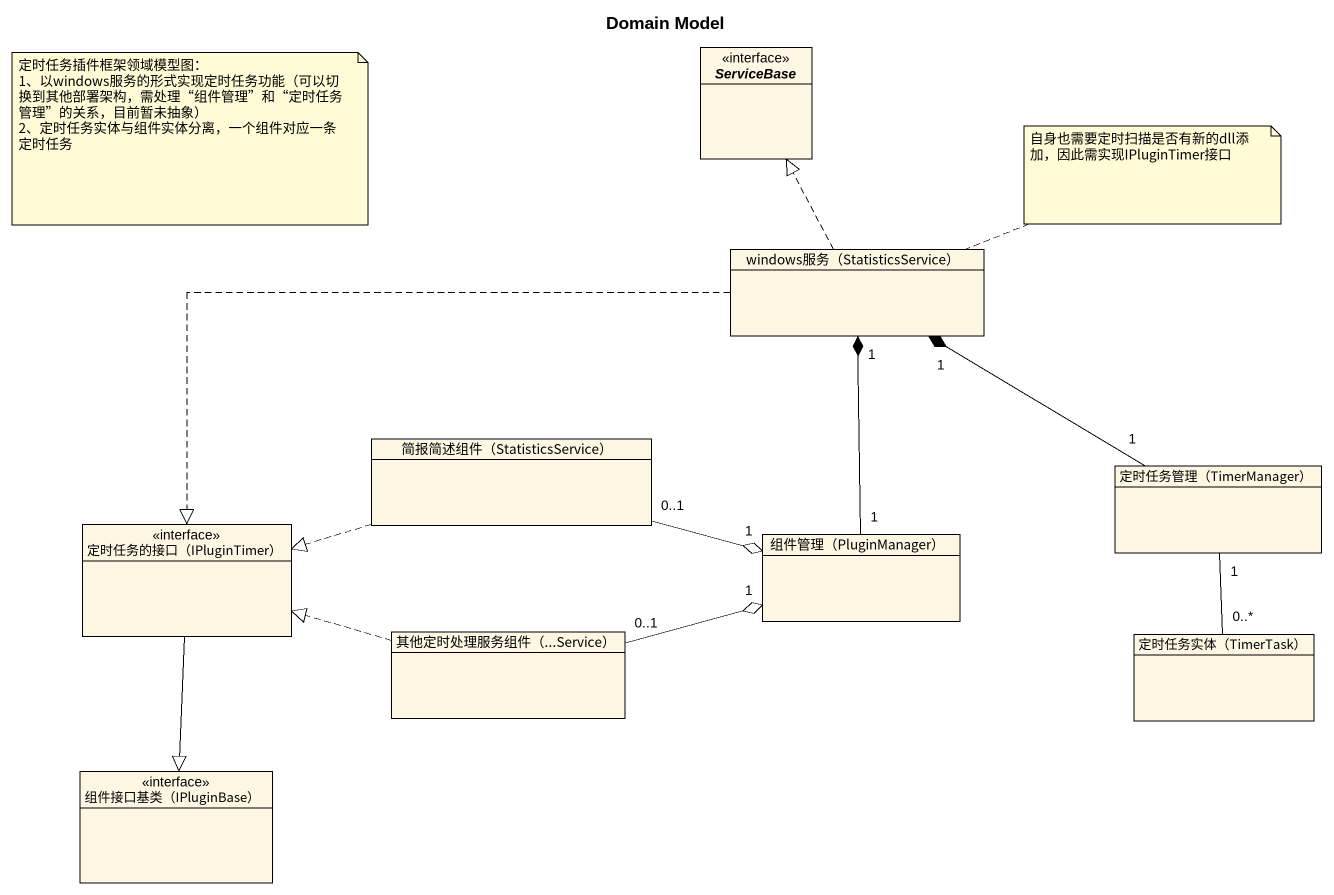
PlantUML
@startuml
title Domain Model
hide circle
hide empty members
interface ServiceBase <<interface>>
class "windows服务（StatisticsService）" as windows服务_StatisticsService
class "简报简述组件（StatisticsService）" as 简报简述组件_StatisticsService
class "定时任务管理（TimerManager）" as 定时任务管理_TimerManager
interface "定时任务的接口（IPluginTimer）" as 定时任务的接口_IPluginTimer <<interface>>
class "组件管理（PluginManager）" as 组件管理_PluginManager
class "其他定时处理服务组件（...Service）" as 其他定时处理服务组件_Service
class "定时任务实体（TimerTask）" as 定时任务实体_TimerTask
interface "组件接口基类（IPluginBase）" as 组件接口基类_IPluginBase <<interface>>
windows服务_StatisticsService .up.|> ServiceBase
windows服务_StatisticsService .left.|> 定时任务的接口_IPluginTimer
简报简述组件_StatisticsService .left.|> 定时任务的接口_IPluginTimer
简报简述组件_StatisticsService "0..1" -right-o "1" 组件管理_PluginManager
定时任务管理_TimerManager "1" -up-* "1" windows服务_StatisticsService
定时任务的接口_IPluginTimer --|> 组件接口基类_IPluginBase
组件管理_PluginManager "1" -up-* "1" windows服务_StatisticsService
其他定时处理服务组件_Service .left.|> 定时任务的接口_IPluginTimer
其他定时处理服务组件_Service "0..1" -right-o "1" 组件管理_PluginManager
定时任务实体_TimerTask "0..*" -up- "1" 定时任务管理_TimerManager
note as N1
  定时任务插件框架领域模型图：
  1、以windows服务的形式实现定时任务功能（可以切换到其他部署架构，需处理“组件管理”和“定时任务管理”的关系，目前暂未抽象）
  2、定时任务实体与组件实体分离，一个组件对应一条定时任务
end note
note right of windows服务_StatisticsService : 自身也需要定时扫描是否有新的dll添加，因此需实现IPluginTimer接口
@enduml
